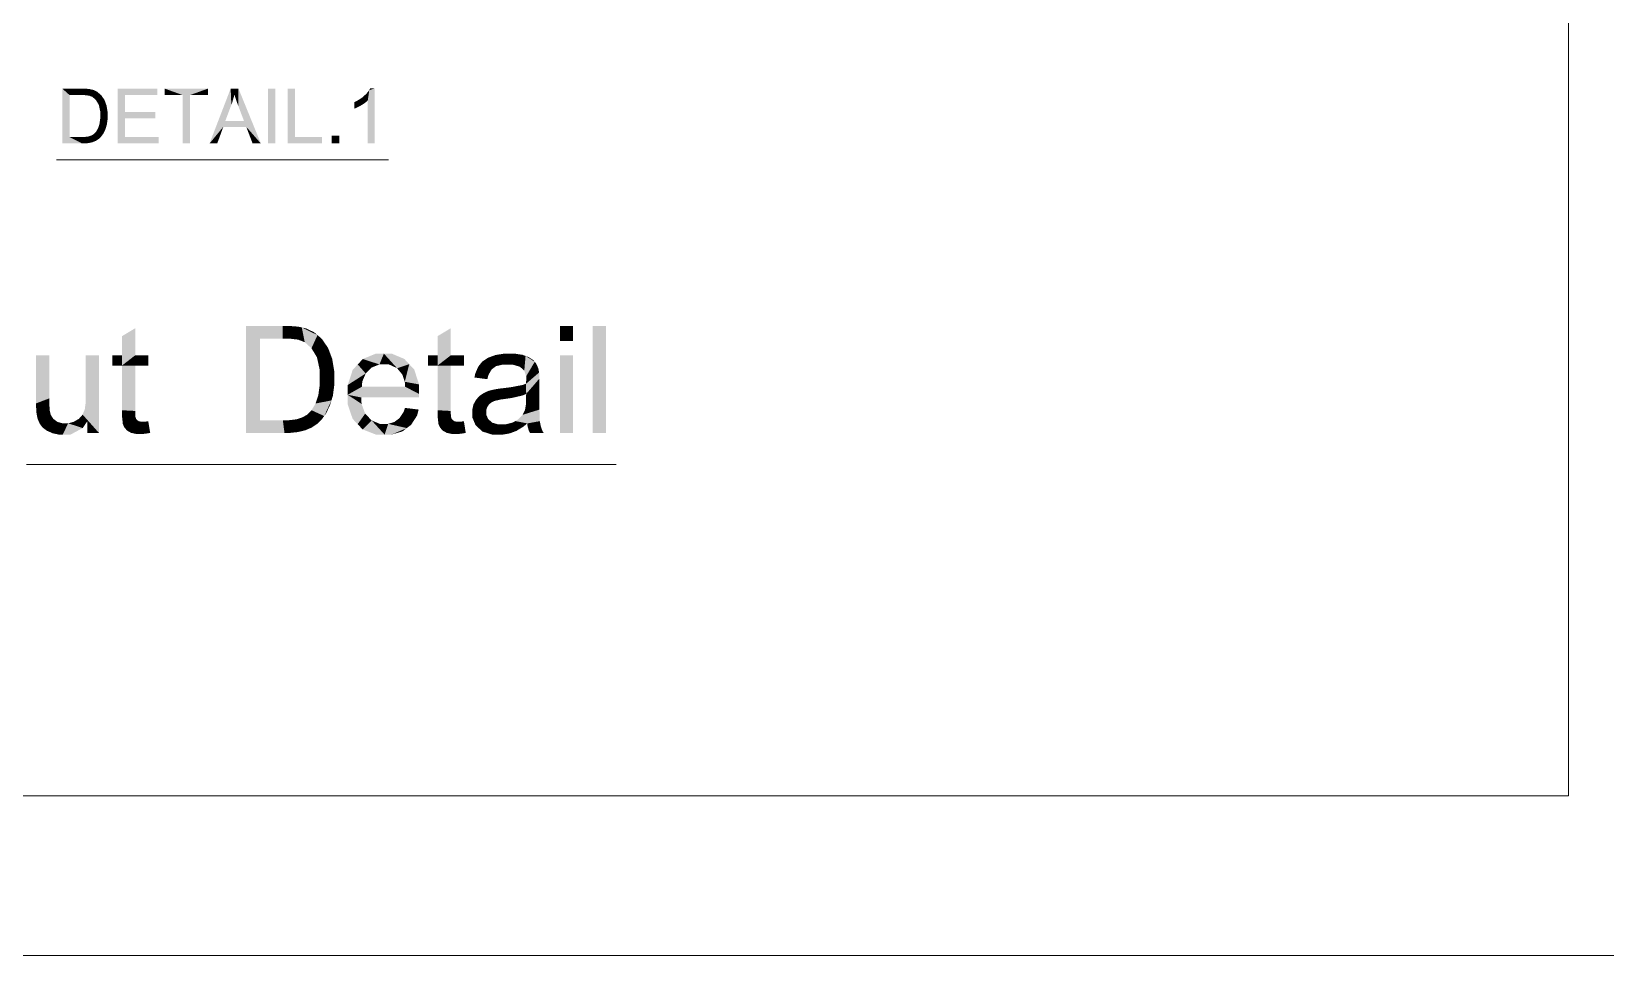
# Model space of a CAD drawing. Header units: millimetres. Extents: x 2 to 579, y 1 to 405.
# Drawn here: x 196 to 226.96, y 85.44 to 103.62 of the extents above; entities that cross this region are included whole.
import ezdxf

# ---------------------------------------------------------------- set-up
doc = ezdxf.new("R2010")
doc.units = ezdxf.units.MM
doc.linetypes.add('XKITLINE00', pattern=[0])
doc.layers.add('GraphicObject', color=6, linetype='Continuous', lineweight=0)
doc.layers.add('LinkedObject', color=7, linetype='Continuous', lineweight=0)

# ---------------------------------------------------------------- blocks, each defined once
blk = doc.blocks.new('*A3')
at = {"layer": 'GraphicObject', "color": 3, "linetype": 'XKITLINE00', "lineweight": 0}
blk.add_line((119.398, 85.443), (253.958, 85.443), dxfattribs=at)
blk = doc.blocks.new('*A4')
at = {"layer": 'LinkedObject'}
for points in [[(196.604, 102.498), (196.747, 102.37), (196.604, 101.418)], [(196.974, 102.37), (196.604, 102.498), (196.976, 102.498)], [(196.747, 102.37), (196.604, 102.498), (196.974, 102.37)], [(196.976, 102.498), (197.038, 102.37), (196.974, 102.37)], [(197.039, 102.498), (197.038, 102.37), (196.976, 102.498)], [(197.039, 102.498), (197.13, 102.359), (197.038, 102.37)], [(197.135, 102.49), (197.13, 102.359), (197.039, 102.498)], [(197.168, 102.482), (197.13, 102.359), (197.135, 102.49)], [(197.838, 102.04), (197.695, 101.418), (197.695, 102.498)], [(197.838, 102.04), (197.695, 102.498), (197.838, 102.37)], [(198.476, 102.37), (197.695, 102.498), (198.476, 102.498)], [(197.838, 102.37), (197.695, 102.498), (198.476, 102.37)], [(198.617, 102.498), (198.973, 102.37), (198.617, 102.37)], [(199.115, 102.37), (198.973, 102.37), (198.617, 102.498)], [(199.115, 102.37), (198.617, 102.498), (199.473, 102.498)], [(199.115, 102.37), (199.473, 102.498), (199.473, 102.37)], [(199.916, 102.498), (199.93, 102.178), (199.501, 101.418)], [(199.93, 102.178), (199.916, 102.498), (199.949, 102.229)], [(199.949, 102.229), (199.916, 102.498), (199.978, 102.332)], [(199.978, 102.332), (199.916, 102.498), (199.989, 102.384)], [(200.07, 102.498), (199.989, 102.384), (199.916, 102.498)], [(199.989, 102.384), (200.07, 102.498), (200.001, 102.34)], [(200.001, 102.34), (200.07, 102.498), (200.04, 102.228)], [(200.04, 102.228), (200.07, 102.498), (200.065, 102.16)], [(200.065, 102.16), (200.07, 102.498), (200.178, 101.862)], [(200.178, 101.862), (200.07, 102.498), (200.223, 101.745)], [(200.223, 101.745), (200.07, 102.498), (200.51, 101.418)], [(200.792, 102.498), (200.649, 101.418), (200.649, 102.498)], [(200.792, 101.418), (200.649, 101.418), (200.792, 102.498)], [(201.18, 102.498), (201.038, 101.418), (201.038, 102.498)], [(201.18, 101.545), (201.038, 101.418), (201.18, 102.498)], [(202.746, 102.502), (202.643, 102.467), (202.661, 102.502)], [(202.746, 101.418), (202.643, 102.467), (202.746, 102.502)], [(196.604, 101.418), (196.747, 102.37), (196.747, 101.545)], [(197.168, 102.482), (197.159, 102.348), (197.13, 102.359)], [(197.159, 102.348), (197.168, 102.482), (197.199, 102.333)], [(197.294, 102.433), (197.168, 102.482), (197.215, 102.472)], [(197.326, 102.405), (197.168, 102.482), (197.294, 102.433)], [(197.266, 102.272), (197.168, 102.482), (197.326, 102.405)], [(197.199, 102.333), (197.168, 102.482), (197.266, 102.272)], [(197.326, 102.405), (197.294, 102.226), (197.266, 102.272)], [(197.369, 102.369), (197.294, 102.226), (197.326, 102.405)], [(197.433, 102.277), (197.294, 102.226), (197.369, 102.369)], [(197.294, 102.226), (197.433, 102.277), (197.322, 102.181)], [(197.322, 102.181), (197.433, 102.277), (197.454, 102.22)], [(197.454, 102.22), (197.35, 102.051), (197.322, 102.181)], [(197.475, 102.164), (197.35, 102.051), (197.454, 102.22)], [(198.973, 101.418), (199.115, 102.37), (199.115, 101.418)], [(198.973, 102.37), (199.115, 102.37), (198.973, 101.418)], [(199.501, 101.418), (199.93, 102.178), (199.811, 101.862)], [(202.404, 102.257), (202.449, 102.149), (202.349, 102.231)], [(202.349, 102.231), (202.449, 102.149), (202.349, 102.103)], [(202.527, 102.194), (202.404, 102.257), (202.502, 102.321)], [(202.449, 102.149), (202.404, 102.257), (202.488, 102.171)], [(202.488, 102.171), (202.404, 102.257), (202.527, 102.194)], [(202.543, 102.358), (202.613, 102.263), (202.502, 102.321)], [(202.502, 102.321), (202.613, 102.263), (202.527, 102.194)], [(202.527, 102.194), (202.613, 102.263), (202.59, 102.24)], [(202.613, 102.263), (202.543, 102.358), (202.585, 102.395)], [(202.643, 102.467), (202.613, 102.263), (202.585, 102.395)], [(202.613, 101.418), (202.643, 102.467), (202.746, 101.418)], [(202.613, 102.263), (202.643, 102.467), (202.613, 101.418)], [(197.35, 101.905), (197.496, 101.902), (197.335, 101.801)], [(197.335, 101.801), (197.496, 101.902), (197.468, 101.746)], [(197.496, 102.036), (197.35, 102.051), (197.475, 102.164)], [(197.496, 101.964), (197.35, 102.051), (197.496, 102.036)], [(197.35, 102.051), (197.496, 101.964), (197.35, 101.966)], [(197.496, 101.964), (197.35, 101.905), (197.35, 101.966)], [(197.496, 101.902), (197.35, 101.905), (197.496, 101.964)], [(197.468, 101.746), (197.496, 101.902), (197.482, 101.793)], [(197.838, 101.912), (197.695, 101.418), (197.838, 102.04)], [(197.838, 101.545), (197.695, 101.418), (197.838, 101.912)], [(198.436, 101.912), (197.838, 102.04), (198.436, 102.04)], [(197.838, 101.912), (197.838, 102.04), (198.436, 101.912)], [(202.349, 102.103), (202.449, 102.149), (202.38, 102.114)], [(197.145, 101.565), (197.167, 101.436), (197.115, 101.555)], [(197.176, 101.575), (197.167, 101.436), (197.145, 101.565)], [(197.167, 101.436), (197.176, 101.575), (197.205, 101.445)], [(197.296, 101.49), (197.176, 101.575), (197.224, 101.603)], [(197.269, 101.472), (197.176, 101.575), (197.296, 101.49)], [(197.205, 101.445), (197.176, 101.575), (197.269, 101.472)], [(197.242, 101.621), (197.323, 101.508), (197.224, 101.603)], [(197.224, 101.603), (197.323, 101.508), (197.296, 101.49)], [(197.394, 101.588), (197.242, 101.621), (197.267, 101.647)], [(197.372, 101.557), (197.242, 101.621), (197.394, 101.588)], [(197.323, 101.508), (197.242, 101.621), (197.372, 101.557)], [(197.307, 101.715), (197.394, 101.588), (197.267, 101.647)], [(197.468, 101.746), (197.307, 101.715), (197.335, 101.801)], [(197.453, 101.698), (197.307, 101.715), (197.468, 101.746)], [(197.417, 101.619), (197.307, 101.715), (197.453, 101.698)], [(197.394, 101.588), (197.307, 101.715), (197.417, 101.619)], [(199.771, 101.745), (199.501, 101.418), (199.811, 101.862)], [(199.501, 101.418), (199.771, 101.745), (199.652, 101.418)], [(199.811, 101.862), (200.223, 101.745), (199.771, 101.745)], [(200.178, 101.862), (200.223, 101.745), (199.811, 101.862)], [(200.223, 101.745), (200.51, 101.418), (200.348, 101.418)], [(202.054, 101.569), (201.903, 101.418), (201.903, 101.569)], [(202.054, 101.418), (201.903, 101.418), (202.054, 101.569)], [(196.747, 101.545), (196.994, 101.418), (196.604, 101.418)], [(196.978, 101.545), (196.994, 101.418), (196.747, 101.545)], [(196.978, 101.545), (197.043, 101.418), (196.994, 101.418)], [(197.031, 101.545), (197.043, 101.418), (196.978, 101.545)], [(197.167, 101.436), (197.031, 101.545), (197.115, 101.555)], [(197.129, 101.427), (197.031, 101.545), (197.167, 101.436)], [(197.043, 101.418), (197.031, 101.545), (197.129, 101.427)], [(197.695, 101.418), (197.838, 101.545), (198.501, 101.418)], [(198.501, 101.418), (197.838, 101.545), (198.501, 101.545)], [(201.038, 101.418), (201.18, 101.545), (201.712, 101.418)], [(201.712, 101.418), (201.18, 101.545), (201.712, 101.545)], [(198.038, 97.783), (197.779, 97.25), (197.779, 97.628)], [(197.779, 97.25), (198.038, 97.783), (197.779, 97.05)], [(198.038, 97.25), (197.779, 97.05), (198.038, 97.783)], [(200.216, 97.829), (200.494, 97.581), (200.216, 95.723)], [(200.936, 97.581), (200.216, 97.829), (200.94, 97.829)], [(200.494, 97.581), (200.216, 97.829), (200.936, 97.581)], [(200.216, 95.723), (200.494, 97.581), (200.494, 95.972)], [(200.94, 97.829), (201.06, 97.581), (200.936, 97.581)], [(201.063, 97.829), (201.06, 97.581), (200.94, 97.829)], [(201.063, 97.829), (201.241, 97.559), (201.06, 97.581)], [(201.25, 97.814), (201.241, 97.559), (201.063, 97.829)], [(201.315, 97.799), (201.241, 97.559), (201.25, 97.814)], [(201.315, 97.799), (201.297, 97.538), (201.241, 97.559)], [(201.297, 97.538), (201.315, 97.799), (201.374, 97.508)], [(201.56, 97.703), (201.315, 97.799), (201.405, 97.778)], [(201.624, 97.648), (201.315, 97.799), (201.56, 97.703)], [(201.506, 97.389), (201.315, 97.799), (201.624, 97.648)], [(201.374, 97.508), (201.315, 97.799), (201.506, 97.389)], [(201.624, 97.648), (201.56, 97.3), (201.506, 97.389)], [(201.707, 97.578), (201.56, 97.3), (201.624, 97.648)], [(201.831, 97.398), (201.56, 97.3), (201.707, 97.578)], [(204.246, 97.783), (203.987, 97.25), (203.987, 97.628)], [(203.987, 97.25), (204.246, 97.783), (203.987, 97.05)], [(204.246, 97.25), (203.987, 97.05), (204.246, 97.783)], [(206.651, 97.829), (206.392, 97.533), (206.392, 97.829)], [(206.651, 97.533), (206.392, 97.533), (206.651, 97.829)], [(207.296, 97.829), (207.037, 95.723), (207.037, 97.829)], [(207.296, 95.723), (207.037, 95.723), (207.296, 97.829)], [(196.349, 97.25), (196.09, 96.305), (196.09, 97.25)], [(196.349, 96.404), (196.09, 96.305), (196.349, 97.25)], [(197.326, 97.25), (197.067, 96.433), (197.067, 97.25)], [(197.326, 95.723), (197.067, 96.433), (197.326, 97.25)], [(197.587, 97.25), (197.779, 97.05), (197.587, 97.05)], [(197.779, 97.25), (197.779, 97.05), (197.587, 97.25)], [(198.038, 97.05), (197.779, 97.05), (198.038, 97.25)], [(198.295, 97.05), (198.038, 97.25), (198.295, 97.25)], [(198.038, 97.05), (198.038, 97.25), (198.295, 97.05)], [(201.56, 97.3), (201.831, 97.398), (201.614, 97.211)], [(201.614, 97.211), (201.831, 97.398), (201.873, 97.289)], [(201.873, 97.289), (201.669, 96.957), (201.614, 97.211)], [(201.914, 97.179), (201.669, 96.957), (201.873, 97.289)], [(202.93, 97.284), (202.515, 97.178), (202.772, 97.284)], [(202.843, 97.071), (202.515, 97.178), (202.93, 97.284)], [(202.843, 97.071), (202.93, 97.284), (202.932, 97.071)], [(202.93, 97.284), (203.03, 97.071), (202.932, 97.071)], [(203.332, 97.18), (202.93, 97.284), (203.083, 97.284)], [(203.429, 97.076), (202.93, 97.284), (203.332, 97.18)], [(203.19, 96.997), (202.93, 97.284), (203.429, 97.076)], [(203.03, 97.071), (202.93, 97.284), (203.19, 96.997)], [(203.796, 97.25), (203.987, 97.05), (203.796, 97.05)], [(203.987, 97.25), (203.987, 97.05), (203.796, 97.25)], [(204.246, 97.05), (203.987, 97.05), (204.246, 97.25)], [(204.503, 97.05), (204.246, 97.25), (204.503, 97.25)], [(204.246, 97.05), (204.246, 97.25), (204.503, 97.05)], [(205.054, 97.23), (205.136, 97.037), (204.979, 97.203)], [(205.301, 97.284), (205.054, 97.23), (205.128, 97.257)], [(205.271, 97.069), (205.054, 97.23), (205.301, 97.284)], [(205.136, 97.037), (205.054, 97.23), (205.271, 97.069)], [(205.271, 97.069), (205.301, 97.284), (205.362, 97.069)], [(205.362, 97.069), (205.301, 97.284), (205.459, 97.069)], [(205.4, 97.284), (205.459, 97.069), (205.301, 97.284)], [(205.656, 97.261), (205.4, 97.284), (205.497, 97.284)], [(205.717, 97.238), (205.4, 97.284), (205.656, 97.261)], [(205.606, 97.025), (205.4, 97.284), (205.717, 97.238)], [(205.459, 97.069), (205.4, 97.284), (205.606, 97.025)], [(205.606, 97.025), (205.717, 97.238), (205.656, 96.982)], [(205.656, 96.982), (205.717, 97.238), (205.692, 96.95)], [(205.717, 97.238), (205.729, 96.838), (205.692, 96.95)], [(205.897, 97.122), (205.729, 96.838), (205.717, 97.238)], [(205.868, 97.157), (205.717, 97.238), (205.778, 97.215)], [(205.897, 97.122), (205.717, 97.238), (205.868, 97.157)], [(206.651, 97.25), (206.392, 95.723), (206.392, 97.25)], [(206.651, 95.723), (206.392, 95.723), (206.651, 97.25)], [(197.779, 96.17), (198.038, 97.05), (198.038, 96.156)], [(197.779, 97.05), (198.038, 97.05), (197.779, 96.17)], [(201.955, 96.929), (201.669, 96.957), (201.914, 97.179)], [(201.955, 96.788), (201.669, 96.957), (201.955, 96.929)], [(201.669, 96.957), (201.955, 96.788), (201.669, 96.792)], [(202.416, 97.071), (202.218, 96.666), (202.317, 96.965)], [(202.572, 96.893), (202.218, 96.666), (202.416, 97.071)], [(202.515, 97.178), (202.693, 97.012), (202.416, 97.071)], [(202.416, 97.071), (202.693, 97.012), (202.572, 96.893)], [(202.693, 97.012), (202.515, 97.178), (202.843, 97.071)], [(203.19, 96.997), (203.429, 97.076), (203.252, 96.922)], [(203.429, 97.076), (203.292, 96.874), (203.252, 96.922)], [(203.292, 96.874), (203.429, 97.076), (203.341, 96.73)], [(203.341, 96.73), (203.429, 97.076), (203.623, 96.678)], [(203.623, 96.678), (203.429, 97.076), (203.526, 96.972)], [(203.987, 96.17), (204.246, 97.05), (204.246, 96.156)], [(203.987, 97.05), (204.246, 97.05), (203.987, 96.17)], [(204.825, 97.077), (204.712, 96.814), (204.786, 97.027)], [(205.05, 96.974), (204.712, 96.814), (204.825, 97.077)], [(204.786, 97.027), (204.712, 96.814), (204.729, 96.896)], [(204.985, 96.861), (204.712, 96.814), (205.05, 96.974)], [(204.865, 97.126), (205.136, 97.037), (204.825, 97.077)], [(205.05, 96.974), (204.825, 97.077), (205.093, 97.006)], [(205.093, 97.006), (204.825, 97.077), (205.136, 97.037)], [(204.979, 97.203), (205.136, 97.037), (204.865, 97.126)], [(205.729, 96.752), (205.984, 96.913), (205.728, 96.719)], [(205.728, 96.719), (205.984, 96.913), (205.728, 96.692)], [(205.728, 96.692), (205.984, 96.913), (205.729, 96.49)], [(205.926, 97.088), (205.729, 96.838), (205.897, 97.122)], [(205.966, 97), (205.729, 96.838), (205.926, 97.088)], [(205.977, 96.946), (205.729, 96.838), (205.966, 97)], [(205.729, 96.838), (205.977, 96.946), (205.984, 96.913)], [(205.729, 96.838), (205.984, 96.913), (205.729, 96.76)], [(205.729, 96.76), (205.984, 96.913), (205.729, 96.752)], [(205.99, 96.794), (205.729, 96.49), (205.984, 96.913)], [(201.669, 96.673), (201.955, 96.668), (201.641, 96.47)], [(201.641, 96.47), (201.955, 96.668), (201.899, 96.363)], [(201.955, 96.788), (201.669, 96.673), (201.669, 96.792)], [(201.955, 96.668), (201.669, 96.673), (201.955, 96.788)], [(201.899, 96.363), (201.955, 96.668), (201.927, 96.455)], [(202.505, 96.733), (202.218, 96.666), (202.572, 96.893)], [(202.218, 96.666), (202.505, 96.733), (202.498, 96.633)], [(202.498, 96.633), (202.218, 96.474), (202.218, 96.666)], [(202.498, 96.633), (203.623, 96.49), (202.218, 96.474)], [(203.349, 96.633), (203.623, 96.49), (202.498, 96.633)], [(203.341, 96.73), (203.623, 96.678), (203.349, 96.633)], [(203.623, 96.49), (203.349, 96.633), (203.623, 96.678)], [(204.712, 96.814), (204.985, 96.861), (204.965, 96.781)], [(205.267, 96.603), (205.307, 96.392), (205.19, 96.594)], [(205.423, 96.622), (205.448, 96.412), (205.267, 96.603)], [(205.267, 96.603), (205.448, 96.412), (205.307, 96.392)], [(205.654, 96.666), (205.729, 96.49), (205.423, 96.622)], [(205.423, 96.622), (205.729, 96.49), (205.448, 96.412)], [(205.728, 96.692), (205.729, 96.49), (205.654, 96.666)], [(205.99, 96.708), (205.728, 96.395), (205.729, 96.49)], [(205.99, 96.363), (205.728, 96.395), (205.99, 96.708)], [(205.99, 96.708), (205.729, 96.49), (205.99, 96.794)], [(196.09, 96.305), (196.349, 96.404), (196.349, 96.303)], [(196.09, 96.305), (196.349, 96.303), (196.09, 96.222)], [(196.349, 96.303), (196.098, 96.101), (196.09, 96.222)], [(196.357, 96.167), (196.098, 96.101), (196.349, 96.303)], [(197.067, 96.335), (197.326, 95.723), (197.046, 96.186)], [(197.067, 96.433), (197.326, 95.723), (197.067, 96.335)], [(201.508, 96.17), (201.899, 96.363), (201.756, 96.056)], [(201.586, 96.303), (201.899, 96.363), (201.508, 96.17)], [(201.613, 96.386), (201.899, 96.363), (201.586, 96.303)], [(201.899, 96.363), (201.613, 96.386), (201.641, 96.47)], [(201.756, 96.056), (201.899, 96.363), (201.799, 96.117)], [(201.799, 96.117), (201.899, 96.363), (201.871, 96.27)], [(203.623, 96.478), (202.218, 96.474), (203.623, 96.49)], [(203.622, 96.444), (202.218, 96.474), (203.623, 96.478)], [(202.218, 96.474), (202.414, 95.896), (202.218, 96.288)], [(202.491, 96.295), (202.414, 95.896), (202.218, 96.474)], [(202.491, 96.295), (202.218, 96.474), (202.484, 96.421)], [(203.622, 96.421), (202.218, 96.474), (203.622, 96.444)], [(202.484, 96.421), (202.218, 96.474), (203.622, 96.421)], [(202.562, 96.103), (202.414, 95.896), (202.491, 96.295)], [(204.719, 96.331), (204.668, 96.126), (204.693, 96.285)], [(204.961, 96.229), (204.668, 96.126), (204.719, 96.331)], [(204.744, 96.377), (204.979, 96.256), (204.719, 96.331)], [(204.719, 96.331), (204.979, 96.256), (204.961, 96.229)], [(204.811, 96.452), (204.979, 96.256), (204.744, 96.377)], [(204.997, 96.284), (204.811, 96.452), (204.852, 96.48)], [(204.979, 96.256), (204.811, 96.452), (204.997, 96.284)], [(204.893, 96.508), (205.048, 96.326), (204.852, 96.48)], [(204.852, 96.48), (205.048, 96.326), (204.997, 96.284)], [(204.986, 96.55), (205.048, 96.326), (204.893, 96.508)], [(205.038, 96.564), (205.048, 96.326), (204.986, 96.55)], [(205.076, 96.574), (205.114, 96.355), (205.038, 96.564)], [(205.048, 96.326), (205.038, 96.564), (205.081, 96.341)], [(205.081, 96.341), (205.038, 96.564), (205.114, 96.355)], [(205.19, 96.594), (205.227, 96.381), (205.076, 96.574)], [(205.076, 96.574), (205.227, 96.381), (205.114, 96.355)], [(205.19, 96.594), (205.307, 96.392), (205.227, 96.381)], [(205.448, 96.412), (205.729, 96.49), (205.659, 96.461)], [(205.707, 96.18), (205.99, 96.363), (205.99, 96.183)], [(205.728, 96.31), (205.99, 96.363), (205.707, 96.18)], [(205.99, 96.363), (205.728, 96.31), (205.728, 96.395)], [(196.098, 96.101), (196.357, 96.167), (196.106, 96.063)], [(196.106, 96.063), (196.357, 96.167), (196.365, 96.131)], [(196.377, 96.08), (196.106, 96.063), (196.365, 96.131)], [(196.106, 96.063), (196.377, 96.08), (196.117, 96.007)], [(196.117, 96.007), (196.377, 96.08), (196.157, 95.911)], [(196.157, 95.911), (196.377, 96.08), (196.185, 95.872)], [(196.185, 95.872), (196.377, 96.08), (196.428, 96)], [(196.185, 95.872), (196.428, 96), (196.214, 95.832)], [(196.214, 95.832), (196.428, 96), (196.3, 95.767)], [(196.3, 95.767), (196.428, 96), (196.359, 95.742)], [(196.359, 95.742), (196.428, 96), (196.468, 95.971)], [(196.932, 96.002), (197.005, 95.819), (196.881, 95.973)], [(197.094, 95.949), (196.932, 96.002), (197.004, 96.084)], [(197.005, 95.819), (196.932, 96.002), (197.094, 95.949)], [(197.025, 96.135), (197.326, 95.723), (197.004, 96.084)], [(197.004, 96.084), (197.326, 95.723), (197.094, 95.949)], [(197.046, 96.186), (197.326, 95.723), (197.025, 96.135)], [(198.038, 96.156), (197.779, 96.054), (197.779, 96.17)], [(198.038, 96.101), (197.779, 96.054), (198.038, 96.156)], [(198.038, 96.101), (197.81, 95.864), (197.779, 96.054)], [(197.779, 96.054), (197.81, 95.864), (197.795, 95.901)], [(198.045, 96.03), (197.81, 95.864), (198.038, 96.101)], [(198.051, 96.014), (197.81, 95.864), (198.045, 96.03)], [(197.81, 95.864), (198.051, 96.014), (198.058, 95.998)], [(197.81, 95.864), (198.058, 95.998), (197.826, 95.828)], [(197.826, 95.828), (198.058, 95.998), (197.881, 95.769)], [(197.881, 95.769), (198.058, 95.998), (197.919, 95.747)], [(197.919, 95.747), (198.058, 95.998), (198.08, 95.973)], [(201.313, 95.759), (201.047, 95.972), (201.211, 95.991)], [(201.27, 96.011), (201.313, 95.759), (201.211, 95.991)], [(201.329, 96.03), (201.313, 95.759), (201.27, 96.011)], [(201.313, 95.759), (201.329, 96.03), (201.386, 95.777)], [(201.564, 95.865), (201.329, 96.03), (201.424, 96.085)], [(201.512, 95.83), (201.329, 96.03), (201.564, 95.865)], [(201.386, 95.777), (201.329, 96.03), (201.512, 95.83)], [(201.459, 96.12), (201.616, 95.9), (201.424, 96.085)], [(201.424, 96.085), (201.616, 95.9), (201.564, 95.865)], [(201.756, 96.056), (201.459, 96.12), (201.508, 96.17)], [(201.712, 95.995), (201.459, 96.12), (201.756, 96.056)], [(201.616, 95.9), (201.459, 96.12), (201.712, 95.995)], [(202.218, 96.288), (202.414, 95.896), (202.316, 95.999)], [(202.414, 95.896), (202.562, 96.103), (202.512, 95.793)], [(202.626, 96.036), (202.512, 95.793), (202.562, 96.103)], [(202.69, 95.969), (202.512, 95.793), (202.626, 96.036)], [(203.237, 96.015), (203.466, 95.884), (203.187, 95.977)], [(203.237, 96.015), (203.614, 96.183), (203.466, 95.884)], [(203.317, 96.134), (203.614, 96.183), (203.237, 96.015)], [(203.614, 96.183), (203.317, 96.134), (203.346, 96.216)], [(203.466, 95.884), (203.614, 96.183), (203.583, 96.065)], [(204.246, 96.156), (203.987, 96.054), (203.987, 96.17)], [(204.246, 96.101), (203.987, 96.054), (204.246, 96.156)], [(204.246, 96.101), (204.019, 95.864), (203.987, 96.054)], [(203.987, 96.054), (204.019, 95.864), (204.003, 95.901)], [(204.253, 96.03), (204.019, 95.864), (204.246, 96.101)], [(204.26, 96.014), (204.019, 95.864), (204.253, 96.03)], [(204.019, 95.864), (204.26, 96.014), (204.267, 95.998)], [(204.019, 95.864), (204.267, 95.998), (204.035, 95.828)], [(204.035, 95.828), (204.267, 95.998), (204.089, 95.769)], [(204.089, 95.769), (204.267, 95.998), (204.128, 95.747)], [(204.128, 95.747), (204.267, 95.998), (204.289, 95.973)], [(204.693, 96.285), (204.668, 96.126), (204.668, 96.182)], [(204.943, 96.167), (204.668, 96.126), (204.961, 96.229)], [(204.668, 96.126), (204.943, 96.167), (204.943, 96.133)], [(204.943, 96.082), (204.668, 96.126), (204.943, 96.133)], [(204.668, 96.126), (204.943, 96.082), (204.668, 96.031)], [(204.668, 96.031), (204.943, 96.082), (204.735, 95.874)], [(204.735, 95.874), (204.943, 96.082), (204.802, 95.813)], [(204.802, 95.813), (204.943, 96.082), (204.983, 95.995)], [(204.983, 95.995), (204.87, 95.751), (204.802, 95.813)], [(205.022, 95.961), (204.87, 95.751), (204.983, 95.995)], [(205.573, 95.99), (205.998, 95.955), (205.515, 95.957)], [(205.573, 95.99), (205.99, 96.183), (205.998, 95.955)], [(205.659, 96.08), (205.99, 96.183), (205.573, 95.99)], [(205.686, 96.136), (205.99, 96.183), (205.659, 96.08)], [(205.99, 96.183), (205.686, 96.136), (205.707, 96.18)], [(196.507, 95.942), (196.359, 95.742), (196.468, 95.971)], [(196.359, 95.742), (196.507, 95.942), (196.417, 95.716)], [(196.417, 95.716), (196.507, 95.942), (196.543, 95.69)], [(196.611, 95.69), (196.507, 95.942), (196.605, 95.913)], [(196.543, 95.69), (196.507, 95.942), (196.611, 95.69)], [(196.663, 95.913), (196.611, 95.69), (196.605, 95.913)], [(196.721, 95.913), (197.005, 95.819), (196.611, 95.69)], [(196.721, 95.913), (196.611, 95.69), (196.663, 95.913)], [(196.611, 95.69), (197.005, 95.819), (196.764, 95.69)], [(196.83, 95.943), (197.005, 95.819), (196.721, 95.913)], [(196.881, 95.973), (197.005, 95.819), (196.83, 95.943)], [(197.094, 95.949), (197.326, 95.723), (197.094, 95.723)], [(198.08, 95.973), (197.958, 95.725), (197.919, 95.747)], [(198.095, 95.963), (197.958, 95.725), (198.08, 95.973)], [(198.111, 95.954), (197.958, 95.725), (198.095, 95.963)], [(197.958, 95.725), (198.111, 95.954), (198.067, 95.702)], [(198.067, 95.702), (198.111, 95.954), (198.138, 95.702)], [(198.138, 95.702), (198.111, 95.954), (198.154, 95.945)], [(198.154, 95.945), (198.181, 95.702), (198.138, 95.702)], [(198.183, 95.945), (198.181, 95.702), (198.154, 95.945)], [(198.183, 95.945), (198.278, 95.714), (198.181, 95.702)], [(198.204, 95.945), (198.278, 95.714), (198.183, 95.945)], [(198.278, 95.714), (198.204, 95.945), (198.26, 95.949)], [(198.333, 95.725), (198.26, 95.949), (198.295, 95.954)], [(198.278, 95.714), (198.26, 95.949), (198.333, 95.725)], [(200.494, 95.972), (200.975, 95.723), (200.216, 95.723)], [(200.943, 95.972), (200.975, 95.723), (200.494, 95.972)], [(200.943, 95.972), (201.07, 95.723), (200.975, 95.723)], [(201.047, 95.972), (201.07, 95.723), (200.943, 95.972)], [(201.239, 95.741), (201.047, 95.972), (201.313, 95.759)], [(201.07, 95.723), (201.047, 95.972), (201.239, 95.741)], [(202.69, 95.969), (202.944, 95.69), (202.512, 95.793)], [(202.512, 95.793), (202.944, 95.69), (202.777, 95.69)], [(202.849, 95.902), (202.944, 95.69), (202.69, 95.969)], [(202.944, 95.902), (202.944, 95.69), (202.849, 95.902)], [(203.016, 95.902), (203.381, 95.819), (202.944, 95.69)], [(203.016, 95.902), (202.944, 95.69), (202.944, 95.902)], [(202.944, 95.69), (203.381, 95.819), (203.077, 95.69)], [(203.137, 95.94), (203.381, 95.819), (203.016, 95.902)], [(203.077, 95.69), (203.381, 95.819), (203.295, 95.754)], [(203.187, 95.977), (203.466, 95.884), (203.137, 95.94)], [(203.381, 95.819), (203.137, 95.94), (203.466, 95.884)], [(204.289, 95.973), (204.167, 95.725), (204.128, 95.747)], [(204.304, 95.963), (204.167, 95.725), (204.289, 95.973)], [(204.319, 95.954), (204.167, 95.725), (204.304, 95.963)], [(204.167, 95.725), (204.319, 95.954), (204.276, 95.702)], [(204.276, 95.702), (204.319, 95.954), (204.346, 95.702)], [(204.346, 95.702), (204.319, 95.954), (204.363, 95.945)], [(204.363, 95.945), (204.389, 95.702), (204.346, 95.702)], [(204.391, 95.945), (204.389, 95.702), (204.363, 95.945)], [(204.391, 95.945), (204.487, 95.714), (204.389, 95.702)], [(204.412, 95.945), (204.487, 95.714), (204.391, 95.945)], [(204.487, 95.714), (204.412, 95.945), (204.469, 95.949)], [(204.541, 95.725), (204.469, 95.949), (204.503, 95.954)], [(204.487, 95.714), (204.469, 95.949), (204.541, 95.725)], [(205.061, 95.926), (204.87, 95.751), (205.022, 95.961)], [(204.87, 95.751), (205.061, 95.926), (205.063, 95.69)], [(205.188, 95.69), (205.061, 95.926), (205.175, 95.892)], [(205.063, 95.69), (205.061, 95.926), (205.188, 95.69)], [(205.175, 95.892), (205.264, 95.69), (205.188, 95.69)], [(205.25, 95.892), (205.264, 95.69), (205.175, 95.892)], [(205.325, 95.892), (205.264, 95.69), (205.25, 95.892)], [(205.264, 95.69), (205.325, 95.892), (205.407, 95.715)], [(205.473, 95.74), (205.325, 95.892), (205.457, 95.925)], [(205.407, 95.715), (205.325, 95.892), (205.473, 95.74)], [(205.75, 95.911), (205.457, 95.925), (205.515, 95.957)], [(205.678, 95.85), (205.457, 95.925), (205.75, 95.911)], [(205.539, 95.765), (205.457, 95.925), (205.678, 95.85)], [(205.473, 95.74), (205.457, 95.925), (205.539, 95.765)], [(205.998, 95.955), (205.75, 95.911), (205.515, 95.957)], [(205.75, 95.911), (205.998, 95.955), (205.756, 95.857)], [(205.756, 95.857), (205.998, 95.955), (206.007, 95.907)], [(206.007, 95.907), (205.782, 95.764), (205.756, 95.857)], [(206.015, 95.859), (205.782, 95.764), (206.007, 95.907)], [(206.015, 95.859), (205.803, 95.723), (205.782, 95.764)], [(206.048, 95.767), (205.803, 95.723), (206.015, 95.859)], [(205.803, 95.723), (206.048, 95.767), (206.072, 95.723)]]:
    blk.add_hatch(color=7, dxfattribs=at).paths.add_polyline_path(points, flags=17)
at = {"layer": 'LinkedObject', "color": 2, "linetype": 'XKITLINE00', "lineweight": 0}
for p, q in [((226.23, 160.078), (226.23, 88.586)), ((226.23, 88.586), (142.078, 88.586))]:
    blk.add_line(p, q, dxfattribs=at)
at = {"layer": 'LinkedObject', "color": 7, "linetype": 'XKITLINE00', "lineweight": 0}
for p, q in [((196.488, 101.098), (197.576, 101.098)), ((197.576, 101.098), (198.582, 101.098)), ((198.582, 101.098), (199.503, 101.098)), ((199.503, 101.098), (200.509, 101.098)), ((200.509, 101.098), (200.928, 101.098)), ((200.928, 101.098), (201.766, 101.098)), ((201.766, 101.098), (202.185, 101.098)), ((202.185, 101.098), (203.023, 101.098)), ((195.902, 95.1), (197.537, 95.1)), ((197.537, 95.1), (198.354, 95.1)), ((198.354, 95.1), (199.171, 95.1)), ((199.171, 95.1), (199.988, 95.1)), ((199.988, 95.1), (202.111, 95.1)), ((202.111, 95.1), (203.745, 95.1)), ((203.745, 95.1), (204.562, 95.1)), ((204.562, 95.1), (206.197, 95.1)), ((206.197, 95.1), (206.849, 95.1)), ((206.849, 95.1), (207.502, 95.1))]:
    blk.add_line(p, q, dxfattribs=at)

msp = doc.modelspace()

# ---------------------------------------------------------------- block references
at = {"lineweight": 0}
for name in ['*A3', '*A4']:
    msp.add_blockref(name, (0, 0), dxfattribs=at)

doc.saveas('drawing.dxf')
